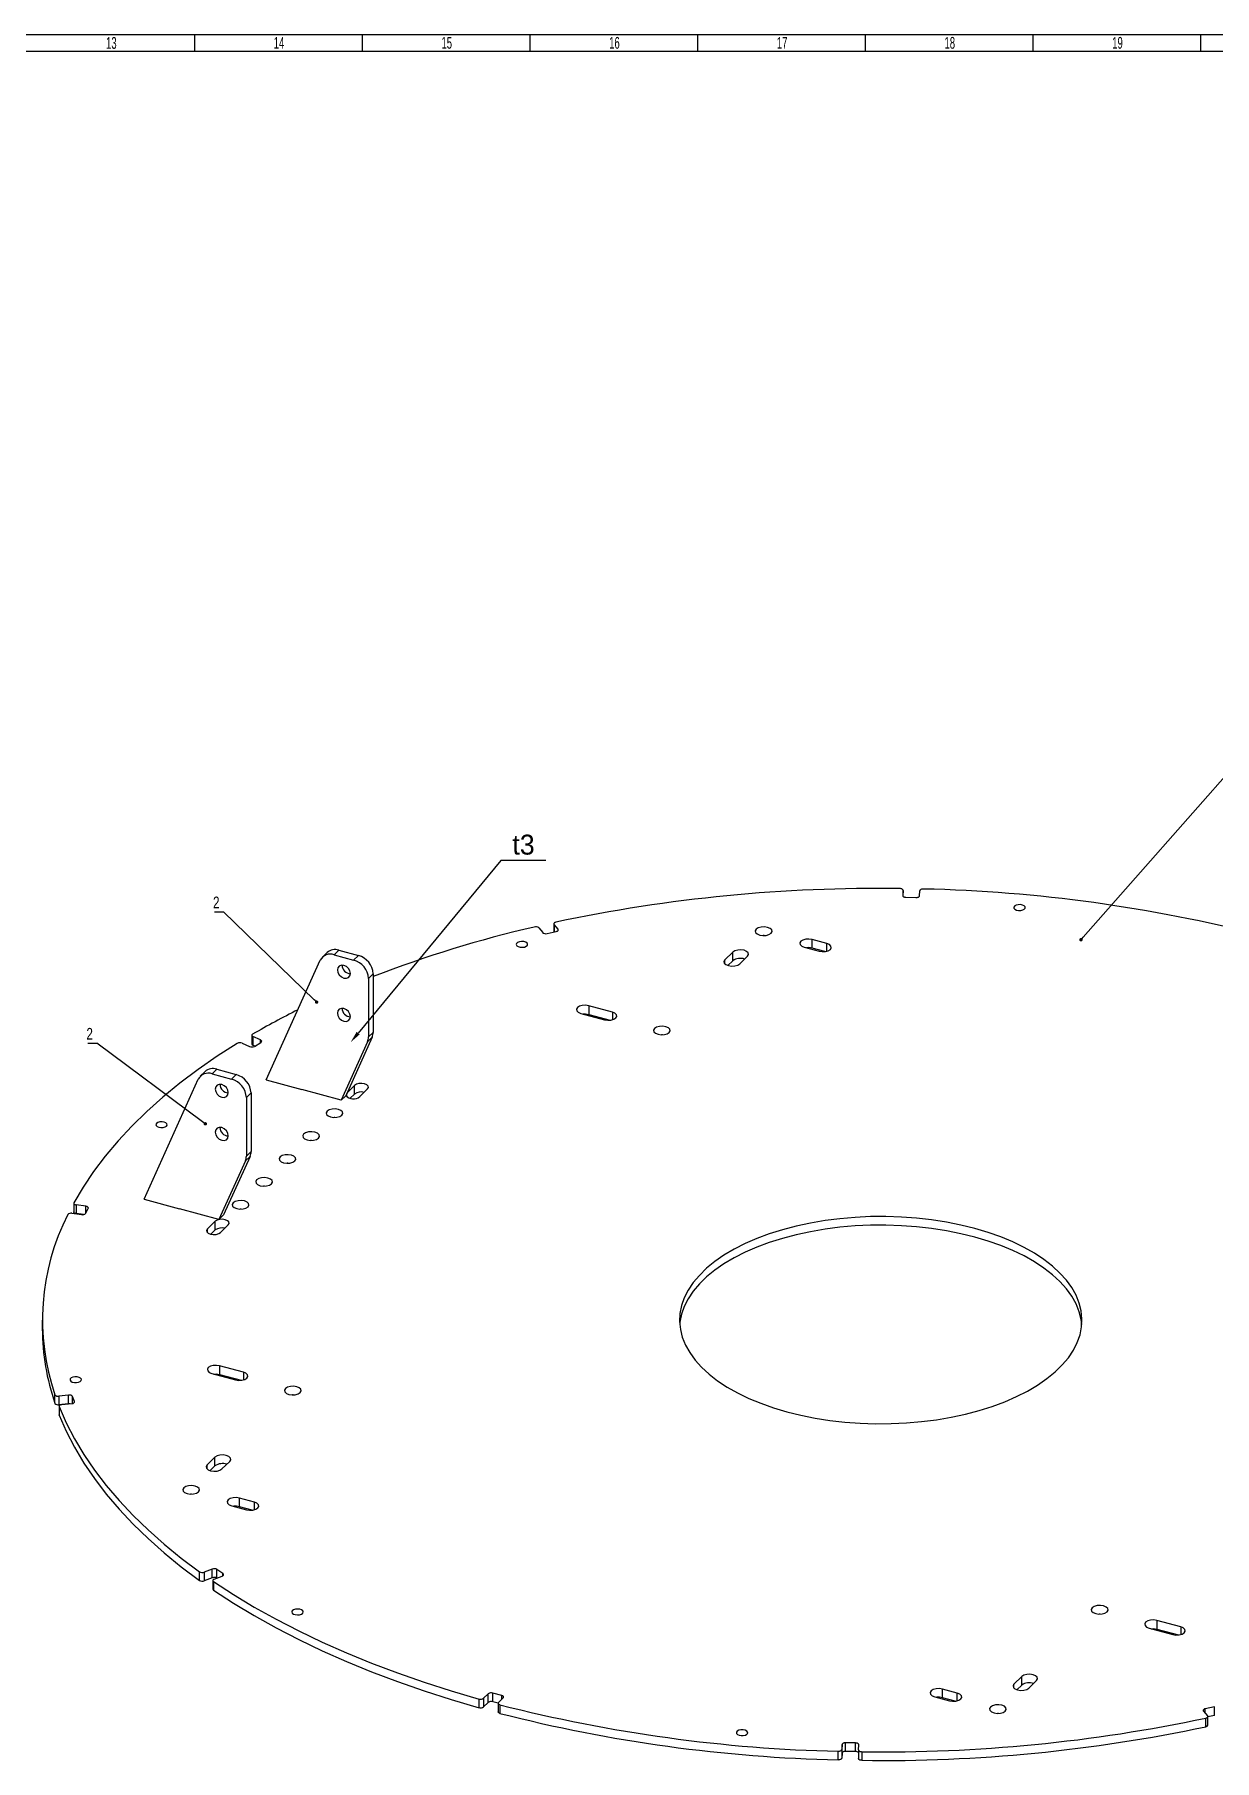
# Model space of a CAD drawing. Extents: x 0 to 1189, y 0 to 841.
# Drawn here: x 597 to 949, y 321 to 836 of the extents above; entities that cross this region are included whole.
import ezdxf

# ---------------------------------------------------------------- set-up
doc = ezdxf.new("R2010")
doc.units = 0
doc.layers.get('0').update_dxf_attribs({"linetype": 'CONTINUOUS'})
doc.layers.add('AM_5', color=3, linetype='CONTINUOUS')
doc.layers.add('BORDER', color=7, linetype='CONTINUOUS')
doc.styles.add('SLDTEXTSTYLE0', font='TXT', dxfattribs={"width": 0.605})
doc.styles.add('SLDTEXTSTYLE2', font='TXT', dxfattribs={"width": 0.75})

# ---------------------------------------------------------------- blocks, each defined once
blk = doc.blocks.new('*U57')
at = {"layer": 'BORDER', "color": 7, "style": 'SLDTEXTSTYLE0', "width": 0.605}
blk.add_text('18', height=3.5, dxfattribs=at).set_placement((868.15, 831.77))
blk = doc.blocks.new('*U63')
at = {"layer": 'BORDER', "color": 7, "style": 'SLDTEXTSTYLE0', "width": 0.605}
blk.add_text('19', height=3.5, dxfattribs=at).set_placement((918.15, 831.77))
blk = doc.blocks.new('*U76')
at = {"layer": 'BORDER', "color": 7, "style": 'SLDTEXTSTYLE0', "width": 0.605}
blk.add_text('17', height=3.5, dxfattribs=at).set_placement((818.16, 831.77))
blk = doc.blocks.new('*U77')
at = {"layer": 'BORDER', "color": 7, "style": 'SLDTEXTSTYLE0', "width": 0.605}
blk.add_text('16', height=3.5, dxfattribs=at).set_placement((768.15, 831.77))
blk = doc.blocks.new('*U78')
at = {"layer": 'BORDER', "color": 7, "style": 'SLDTEXTSTYLE0', "width": 0.605}
blk.add_text('15', height=3.5, dxfattribs=at).set_placement((718.15, 831.77))
blk = doc.blocks.new('*U79')
at = {"layer": 'BORDER', "color": 7, "style": 'SLDTEXTSTYLE0', "width": 0.605}
blk.add_text('14', height=3.5, dxfattribs=at).set_placement((668.15, 831.77))
blk = doc.blocks.new('*U80')
at = {"layer": 'BORDER', "color": 7, "style": 'SLDTEXTSTYLE0', "width": 0.605}
blk.add_text('13', height=3.5, dxfattribs=at).set_placement((618.15, 831.74))
blk = doc.blocks.new('_DOT')
at = {"color": 0, "linetype": 'BYBLOCK'}
blk.add_line((-0.5, 0), (-1, 0), dxfattribs=at)
at = {"color": 0, "linetype": 'BYBLOCK', "const_width": 0.5}
blk.add_lwpolyline([(-0.25, 0, 1), (0.25, 0, 1)], format="xyb", close=True, dxfattribs=at)
blk = doc.blocks.new('*U141')
at = {"layer": 'BORDER'}
blk.add_lwpolyline([(909.5, 566.75), (956.29, 619.87)], dxfattribs=at)
at = {"layer": 'BORDER', "xscale": 1.016, "yscale": 1.016, "zscale": 1.016, "rotation": 228.623026536621}
blk.add_blockref('_DOT', (908.83, 565.99), dxfattribs=at)
blk = doc.blocks.new('*U142')
at = {"layer": 'BORDER', "color": 0, "style": 'SLDTEXTSTYLE2', "width": 0.75}
blk.add_text('2', height=3.5, dxfattribs=at).set_placement((-3.12, 1.04))
blk = doc.blocks.new('SW_NOTE_3')
at = {"layer": 'BORDER', "color": 0}
blk.add_line((-2.71, 0), (0, 0), dxfattribs=at)
blk.add_blockref('*U142', (0, 0))
blk = doc.blocks.new('*U143')
at = {"layer": 'BORDER'}
blk.add_lwpolyline([(680.19, 548.09), (653.15, 574.32)], dxfattribs=at)
at = {"layer": 'BORDER', "xscale": 1.016, "yscale": 1.016, "zscale": 1.016, "rotation": 315.8694951150906}
blk.add_blockref('_DOT', (680.92, 547.38), dxfattribs=at)
blk = doc.blocks.new('*U144')
at = {"layer": 'BORDER', "color": 0, "style": 'SLDTEXTSTYLE2', "width": 0.75}
blk.add_text('2', height=3.5, dxfattribs=at).set_placement((-3.13, 1.05))
blk = doc.blocks.new('SW_NOTE_4')
at = {"layer": 'BORDER', "color": 0}
blk.add_line((-2.71, 0), (0, 0), dxfattribs=at)
blk.add_blockref('*U144', (0, 0))
blk = doc.blocks.new('*U145')
at = {"layer": 'BORDER'}
blk.add_lwpolyline([(646.93, 511.69), (615.41, 535.14)], dxfattribs=at)
at = {"layer": 'BORDER', "xscale": 1.016, "yscale": 1.016, "zscale": 1.016, "rotation": 323.3574765112124}
blk.add_blockref('_DOT', (647.74, 511.09), dxfattribs=at)
blk = doc.blocks.new('*U147')
at = {"layer": 'AM_5', "color": 2}
blk.add_text('t3', height=5.95, dxfattribs=at).set_placement((739.31, 591.39))
blk = doc.blocks.new('*S12')
at = {"layer": 'AM_5'}
for p, q in [((735.81, 589.64), (693.3, 538.11)), ((749.23, 589.64), (735.81, 589.64))]:
    blk.add_line(p, q, dxfattribs=at)
at = {"layer": 'AM_5', "linetype": 'CONTINUOUS'}
blk.add_trace([(692.85, 538.48), (693.75, 537.74), (691.07, 535.41)], dxfattribs=at)
blk.add_blockref('*U147', (0, 0))

msp = doc.modelspace()

# ---------------------------------------------------------------- linework, layer by layer
at = {"color": 7, "linetype": 'CONTINUOUS'}
for p, q in [((855.79, 580.72), (855.68, 579.19)), ((855.79, 578.93), (855.79, 580.74)), ((856.64, 578.65), (859.64, 578.6)), ((860.68, 579.09), (860.79, 580.62)), ((747.14, 569.51), (748.33, 568.11)), ((749.65, 567.84), (752.39, 568.46)), ((751.64, 570.75), (751.64, 568.29)), ((752.91, 569.14), (751.72, 570.54)), ((814.35, 567.24), (814.08, 567.24)), ((684.05, 562.18), (682.65, 560.81)), ((686.15, 561.52), (687.55, 562.89)), ((686.15, 561.52), (691.97, 559.94)), ((687.55, 562.89), (693.37, 561.31)), ((691.97, 559.94), (693.37, 561.31)), ((805.01, 562.3), (802.67, 560.02)), ((805.01, 559.73), (805.01, 562.3)), ((826.32, 563.78), (830.74, 562.58)), ((833.07, 564.86), (828.65, 566.06)), ((828.65, 563.49), (828.65, 566.06)), ((832.43, 562.46), (828.65, 563.49)), ((665.88, 524.17), (682.03, 559.91)), ((805.01, 559.73), (803.57, 558.32)), ((807.09, 558.82), (809.43, 561.1)), ((696.39, 554.45), (697.79, 555.82)), ((696.39, 554.45), (696.39, 537.01)), ((697.79, 555.82), (697.79, 538.37)), ((769.13, 544.39), (762.05, 546.31)), ((762.05, 546.31), (762.05, 543.74)), ((759.72, 544.03), (766.8, 542.11)), ((762.05, 543.74), (768.49, 541.99)), ((661.6, 537.47), (661.6, 534.9)), ((664.2, 536.09), (661.95, 537.08)), ((661.95, 537.08), (661.95, 534.51)), ((696.09, 535.53), (688.21, 518.1)), ((697.49, 536.9), (689.61, 519.47)), ((696.09, 535.53), (697.49, 536.9)), ((696.39, 537.01), (697.79, 538.37)), ((784.02, 537.64), (783.75, 537.64)), ((658.69, 535.13), (660.95, 534.13)), ((662.49, 534.27), (661.95, 534.51)), ((662.36, 534.19), (664.31, 535.36)), ((647.65, 526.65), (646.25, 525.28)), ((649.74, 525.99), (651.14, 527.36)), ((649.74, 525.99), (655.57, 524.41)), ((651.14, 527.36), (656.97, 525.78)), ((655.57, 524.41), (656.97, 525.78)), ((629.48, 488.64), (645.62, 524.38)), ((659.99, 518.92), (661.39, 520.29)), ((661.39, 520.29), (661.39, 502.84)), ((665.88, 524.17), (676.49, 521.29)), ((688.21, 518.1), (676.49, 521.29)), ((692.24, 522.54), (690.02, 520.36)), ((692.24, 519.97), (692.24, 522.54)), ((693.8, 519.2), (696.14, 521.48)), ((659.99, 518.92), (659.99, 501.48)), ((688.21, 518.1), (689.61, 519.47)), ((692.24, 519.97), (690.95, 518.7)), ((686.39, 512.98), (686.12, 512.98)), ((679.39, 506.15), (679.12, 506.15)), ((659.69, 500), (651.81, 482.57)), ((661.09, 501.37), (653.21, 483.94)), ((659.69, 500), (661.09, 501.37)), ((659.99, 501.48), (661.39, 502.84)), ((672.39, 499.31), (672.12, 499.31)), ((665.39, 492.48), (665.12, 492.48)), ((607.96, 484.39), (610.84, 484)), ((608.51, 487.38), (608.51, 484.81)), ((612.13, 486.48), (609.25, 486.88)), ((609.25, 486.88), (609.25, 484.31)), ((611.43, 484.01), (609.25, 484.31)), ((612.06, 484.36), (612.83, 485.85)), ((629.48, 488.64), (640.09, 485.76)), ((651.81, 482.57), (640.09, 485.76)), ((651.81, 482.57), (653.21, 483.94)), ((658.39, 485.65), (658.12, 485.65)), ((650.71, 482), (648.38, 479.72)), ((650.71, 479.43), (649.41, 478.16)), ((650.71, 479.43), (650.71, 482)), ((652.27, 478.66), (654.6, 480.94)), ((599.14, 452.53), (599.14, 449.96)), ((659.08, 436.98), (652.01, 438.9)), ((652.01, 438.9), (652.01, 436.33)), ((649.67, 436.62), (656.75, 434.7)), ((652.01, 436.33), (658.44, 434.58)), ((602.9, 427.72), (602.9, 430.29)), ((606.99, 430.16), (604.07, 429.87)), ((604.07, 429.87), (604.07, 427.3)), ((606.99, 427.58), (604.07, 427.3)), ((605, 427.34), (607.92, 427.63)), ((606.99, 427.58), (606.99, 430.16)), ((608.72, 428.23), (608.16, 429.75)), ((673.97, 430.23), (673.7, 430.23)), ((604.19, 426.83), (604.19, 424.26)), ((604.21, 426.73), (604.21, 424.16)), ((650.62, 411.62), (648.29, 409.34)), ((650.62, 409.04), (649.19, 407.64)), ((650.62, 409.04), (650.62, 411.62)), ((652.71, 408.14), (655.05, 410.41)), ((643.63, 400.62), (643.37, 400.62)), ((655.6, 397.16), (660.02, 395.96)), ((662.36, 398.24), (657.93, 399.44)), ((657.93, 396.87), (657.93, 399.44)), ((661.72, 395.84), (657.93, 396.87)), ((646.02, 374.89), (646.02, 377.46)), ((649.82, 378.26), (647.42, 377.35)), ((647.42, 377.35), (647.42, 374.78)), ((649.82, 375.69), (649.82, 378.26)), ((650.4, 375.28), (652.79, 376.19)), ((653, 376.91), (651.22, 378.15)), ((649.82, 375.69), (647.42, 374.78)), ((649.99, 374.86), (649.99, 372.29)), ((650.19, 374.55), (650.19, 371.98)), ((914.53, 364.85), (914.26, 364.85)), ((929.15, 360.67), (936.23, 358.74)), ((938.56, 361.02), (931.48, 362.94)), ((931.48, 362.94), (931.48, 360.37)), ((931.48, 360.37), (937.92, 358.62)), ((891.18, 346.24), (888.85, 343.96)), ((891.18, 343.66), (891.18, 346.24)), ((893.27, 342.76), (895.61, 345.03)), ((732.12, 341.07), (730.73, 339.72)), ((732.12, 338.5), (732.12, 341.07)), ((736.13, 340.57), (733.47, 341.29)), ((733.47, 338.72), (733.47, 341.29)), ((735.16, 338.52), (736.54, 339.87)), ((865.21, 340.19), (869.63, 338.99)), ((871.96, 341.27), (867.54, 342.47)), ((867.54, 339.9), (867.54, 342.47)), ((871.32, 338.87), (867.54, 339.9)), ((891.18, 343.66), (889.75, 342.26)), ((729.37, 336.93), (729.37, 339.51)), ((730.73, 339.72), (730.73, 337.15)), ((732.12, 338.5), (730.73, 337.15)), ((735.04, 338.29), (733.47, 338.72)), ((735.04, 338.27), (735.04, 335.7)), ((735.59, 337.82), (735.59, 335.24)), ((884.2, 335.24), (883.93, 335.24)), ((945.37, 335.92), (946.56, 334.51)), ((948.63, 337.21), (945.88, 336.59)), ((948.63, 334.64), (946.64, 334.19)), ((948.63, 334.64), (948.63, 337.21)), ((946.03, 331.26), (946.03, 333.83)), ((946.64, 331.73), (946.64, 334.31)), ((837.6, 325.96), (837.49, 324.43)), ((837.49, 324.43), (837.49, 321.86)), ((837.6, 323.39), (837.6, 325.96)), ((841.64, 326.4), (838.64, 326.46)), ((838.64, 323.88), (838.64, 326.46)), ((841.64, 323.83), (841.64, 326.4)), ((842.49, 324.33), (842.6, 325.87)), ((836.44, 321.36), (836.44, 323.93)), ((837.6, 323.39), (837.49, 321.86)), ((841.64, 323.83), (838.64, 323.88)), ((842.49, 324.32), (842.49, 321.74)), ((843.47, 323.8), (843.47, 321.23))]:
    msp.add_line(p, q, dxfattribs=at)
at = {"color": 8, "linetype": 'CONTINUOUS'}
for p, q in [((855.68, 579.15), (855.68, 579.19)), ((855.79, 578.93), (855.79, 580.72)), ((751.72, 570.54), (751.72, 568.31)), ((752.91, 568.72), (752.91, 569.14)), ((833.07, 562.58), (833.07, 564.86)), ((802.67, 558.82), (802.67, 560.02)), ((769.13, 544.39), (769.13, 542.11)), ((664.2, 535.3), (664.2, 536.09)), ((689.91, 519.2), (689.91, 520.13)), ((612.13, 484.49), (612.13, 486.48)), ((648.38, 478.66), (648.38, 479.72)), ((659.08, 436.98), (659.08, 434.7)), ((608.16, 427.67), (608.16, 429.75)), ((608.72, 428.04), (608.72, 428.23)), ((648.29, 408.14), (648.29, 409.34)), ((662.36, 395.96), (662.36, 398.24)), ((651.22, 375.59), (651.22, 378.15)), ((653, 376.3), (653, 376.91)), ((938.56, 361.02), (938.56, 358.74)), ((736.13, 339.46), (736.13, 340.57)), ((871.96, 338.99), (871.96, 341.27)), ((888.85, 342.76), (888.85, 343.96)), ((945.88, 335.31), (945.88, 336.59))]:
    msp.add_line(p, q, dxfattribs=at)
at = {"color": 7, "linetype": 'CONTINUOUS', "flags": 128}
for points in [[(855.79, 580.72), (855.78, 580.82), (855.73, 580.92), (855.64, 581.01), (855.52, 581.09), (855.37, 581.16), (855.2, 581.21), (855.01, 581.24), (854.81, 581.25)], [(855.68, 579.19), (855.69, 579.09), (855.74, 578.99), (855.83, 578.9), (855.95, 578.82), (856.09, 578.75), (856.26, 578.7), (856.45, 578.67), (856.64, 578.65)], [(859.64, 578.6), (859.84, 578.6), (860.03, 578.63), (860.2, 578.67), (860.36, 578.73), (860.49, 578.81), (860.59, 578.9), (860.65, 578.99), (860.68, 579.09)], [(861.84, 581.12), (861.64, 581.12), (861.45, 581.09), (861.27, 581.05), (861.11, 580.99), (860.98, 580.91), (860.88, 580.82), (860.81, 580.73), (860.79, 580.62)], [(888.82, 575.74), (888.84, 575.4), (889.11, 575.09), (889.59, 574.85), (890.21, 574.73), (890.87, 574.74), (891.48, 574.88), (891.94, 575.13), (892.17, 575.44), (892.16, 575.79), (891.89, 576.1), (891.41, 576.33), (890.79, 576.46), (890.13, 576.45), (889.52, 576.31), (889.06, 576.06), (888.82, 575.74)], [(752.25, 571.22), (752.07, 571.17), (751.92, 571.11), (751.8, 571.03), (751.71, 570.94), (751.65, 570.84), (751.64, 570.74), (751.66, 570.64), (751.72, 570.54)], [(752.39, 568.46), (752.57, 568.51), (752.72, 568.57), (752.84, 568.65), (752.93, 568.74), (752.98, 568.84), (752.99, 568.94), (752.97, 569.04), (752.91, 569.14)], [(815.38, 569.67), (814.45, 569.81), (813.48, 569.76), (812.62, 569.52), (812.01, 569.13), (811.73, 568.65), (811.83, 568.15), (812.29, 567.71), (813.05, 567.39), (813.99, 567.25), (814.96, 567.3), (815.81, 567.54), (816.43, 567.93), (816.71, 568.41), (816.61, 568.91), (816.14, 569.35), (815.38, 569.67)], [(740.62, 564.22), (741.03, 563.95), (741.6, 563.78), (742.26, 563.74), (742.9, 563.82), (743.43, 564.03), (743.76, 564.33), (743.85, 564.67), (743.68, 565), (743.27, 565.27), (742.7, 565.44), (742.04, 565.48), (741.4, 565.4), (740.87, 565.19), (740.54, 564.89), (740.45, 564.55), (740.62, 564.22)], [(809.43, 561.1), (809.71, 561.58), (809.61, 562.08), (809.14, 562.52), (808.38, 562.84), (807.45, 562.98), (806.48, 562.93), (805.62, 562.69), (805.01, 562.3)], [(828.65, 566.06), (827.72, 566.21), (826.75, 566.15), (825.89, 565.91), (825.27, 565.52), (824.99, 565.04), (825.1, 564.54), (825.56, 564.1), (826.32, 563.78)], [(828.65, 563.49), (827.72, 563.63), (826.96, 563.61)], [(830.74, 562.58), (831.67, 562.44), (832.64, 562.49), (833.5, 562.73), (834.12, 563.12), (834.39, 563.6), (834.29, 564.1), (833.83, 564.54), (833.07, 564.86)], [(691, 555.92), (690.85, 556.68), (690.43, 557.4), (689.8, 557.98), (689.06, 558.33), (688.31, 558.39), (687.68, 558.15), (687.26, 557.65), (687.11, 556.97), (687.26, 556.21), (687.68, 555.48), (688.31, 554.9), (689.06, 554.56), (689.8, 554.5), (690.43, 554.74), (690.85, 555.23), (691, 555.92)], [(802.67, 560.02), (802.39, 559.54), (802.49, 559.04), (802.96, 558.6), (803.72, 558.28), (804.65, 558.14), (805.62, 558.19), (806.48, 558.43), (807.09, 558.82)], [(762.05, 546.31), (761.12, 546.45), (760.15, 546.4), (759.29, 546.16), (758.68, 545.77), (758.4, 545.29), (758.5, 544.79), (758.96, 544.35), (759.72, 544.03)], [(691, 543.06), (690.85, 543.82), (690.43, 544.55), (689.8, 545.13), (689.06, 545.47), (688.31, 545.53), (687.68, 545.29), (687.26, 544.8), (687.11, 544.12), (687.26, 543.35), (687.68, 542.63), (688.31, 542.05), (689.06, 541.7), (689.8, 541.64), (690.43, 541.88), (690.85, 542.38), (691, 543.06)], [(760.36, 543.86), (761.12, 543.88), (762.05, 543.74)], [(766.8, 542.11), (767.73, 541.97), (768.7, 542.02), (769.56, 542.26), (770.17, 542.65), (770.45, 543.13), (770.35, 543.63), (769.89, 544.07), (769.13, 544.39)], [(661.85, 537.82), (661.73, 537.73), (661.65, 537.64), (661.61, 537.54), (661.6, 537.44), (661.63, 537.34), (661.71, 537.24), (661.81, 537.16), (661.95, 537.08)], [(664.31, 535.36), (664.42, 535.44), (664.5, 535.53), (664.54, 535.63), (664.55, 535.73), (664.52, 535.83), (664.44, 535.93), (664.34, 536.01), (664.2, 536.09)], [(785.05, 540.06), (784.11, 540.2), (783.14, 540.15), (782.29, 539.91), (781.67, 539.52), (781.39, 539.04), (781.49, 538.54), (781.96, 538.1), (782.72, 537.78), (783.65, 537.64), (784.62, 537.69), (785.48, 537.93), (786.09, 538.32), (786.37, 538.8), (786.27, 539.3), (785.81, 539.74), (785.05, 540.06)], [(657.27, 535.07), (651.28, 531.23), (645.58, 527.28), (640.18, 523.22), (635.09, 519.05), (630.31, 514.78), (625.84, 510.43), (621.71, 505.99), (617.91, 501.47), (614.44, 496.88), (611.32, 492.23), (608.55, 487.52)], [(654.6, 520.39), (654.45, 521.15), (654.03, 521.87), (653.4, 522.45), (652.65, 522.8), (651.91, 522.86), (651.28, 522.62), (650.86, 522.12), (650.71, 521.44), (650.86, 520.68), (651.28, 519.96), (651.91, 519.37), (652.65, 519.03), (653.4, 518.97), (654.03, 519.21), (654.45, 519.7), (654.6, 520.39)], [(696.14, 521.48), (696.38, 521.9), (696.29, 522.34), (695.88, 522.73), (695.22, 523.01), (694.39, 523.14), (693.54, 523.09), (692.79, 522.88), (692.24, 522.54)], [(687.42, 515.4), (686.49, 515.55), (685.52, 515.5), (684.66, 515.26), (684.05, 514.87), (683.77, 514.38), (683.87, 513.88), (684.33, 513.44), (685.09, 513.13), (686.03, 512.98), (687, 513.04), (687.85, 513.27), (688.47, 513.66), (688.75, 514.15), (688.65, 514.65), (688.18, 515.09), (687.42, 515.4)], [(633.87, 510.04), (634.51, 509.94), (635.17, 509.98), (635.75, 510.14), (636.17, 510.41), (636.36, 510.73), (636.29, 511.07), (635.98, 511.37), (635.46, 511.59), (634.83, 511.69), (634.17, 511.65), (633.58, 511.49), (633.16, 511.22), (632.98, 510.9), (633.04, 510.56), (633.36, 510.26), (633.87, 510.04)], [(654.6, 507.53), (654.45, 508.29), (654.03, 509.02), (653.4, 509.6), (652.65, 509.94), (651.91, 510), (651.28, 509.76), (650.86, 509.27), (650.71, 508.59), (650.86, 507.82), (651.28, 507.1), (651.91, 506.52), (652.65, 506.17), (653.4, 506.11), (654.03, 506.35), (654.45, 506.85), (654.6, 507.53)], [(680.42, 508.57), (679.49, 508.71), (678.52, 508.66), (677.66, 508.42), (677.05, 508.03), (676.77, 507.55), (676.87, 507.05), (677.33, 506.61), (678.09, 506.29), (679.02, 506.15), (679.99, 506.2), (680.85, 506.44), (681.47, 506.83), (681.75, 507.31), (681.64, 507.81), (681.18, 508.25), (680.42, 508.57)], [(671.09, 499.46), (672.02, 499.32), (672.99, 499.37), (673.85, 499.61), (674.47, 500), (674.75, 500.48), (674.64, 500.98), (674.18, 501.42), (673.42, 501.74), (672.49, 501.88), (671.52, 501.83), (670.66, 501.59), (670.04, 501.2), (669.77, 500.72), (669.87, 500.22), (670.33, 499.78), (671.09, 499.46)], [(664.09, 492.63), (665.02, 492.49), (665.99, 492.54), (666.85, 492.78), (667.47, 493.17), (667.74, 493.65), (667.64, 494.15), (667.18, 494.59), (666.42, 494.91), (665.49, 495.05), (664.52, 495), (663.66, 494.76), (663.04, 494.37), (662.77, 493.89), (662.87, 493.39), (663.33, 492.95), (664.09, 492.63)], [(608.55, 487.52), (608.51, 487.42), (608.52, 487.31), (608.56, 487.22), (608.64, 487.12), (608.75, 487.04), (608.9, 486.97), (609.07, 486.92), (609.25, 486.88)], [(609.25, 484.31), (609.07, 484.34), (608.9, 484.4), (608.75, 484.47), (608.64, 484.55), (608.56, 484.64), (608.52, 484.74), (608.51, 484.81)], [(612.83, 485.85), (612.87, 485.95), (612.86, 486.05), (612.81, 486.15), (612.73, 486.24), (612.62, 486.33), (612.48, 486.39), (612.31, 486.45), (612.13, 486.48)], [(657.09, 485.8), (658.02, 485.65), (658.99, 485.7), (659.85, 485.94), (660.47, 486.33), (660.74, 486.82), (660.64, 487.32), (660.18, 487.76), (659.42, 488.07), (658.49, 488.22), (657.52, 488.16), (656.66, 487.93), (656.04, 487.54), (655.77, 487.05), (655.87, 486.55), (656.33, 486.11), (657.09, 485.8)], [(648.38, 479.72), (648.13, 479.3), (648.22, 478.86), (648.63, 478.47), (649.29, 478.19), (650.12, 478.06), (650.97, 478.11), (651.73, 478.32), (652.27, 478.66)], [(654.6, 480.94), (654.85, 481.36), (654.76, 481.8), (654.35, 482.19), (653.68, 482.47), (652.86, 482.6), (652, 482.55), (651.25, 482.34), (650.71, 482)], [(821.14, 425.2), (825.28, 424.17), (829.57, 423.32), (833.97, 422.63), (838.45, 422.12), (843, 421.79), (847.59, 421.63), (852.19, 421.66), (856.77, 421.88), (861.3, 422.27), (865.76, 422.83), (870.13, 423.58), (874.37, 424.49), (878.46, 425.57), (882.38, 426.8), (886.11, 428.19), (889.62, 429.72), (892.89, 431.38), (895.9, 433.17), (898.64, 435.07), (901.09, 437.07), (903.24, 439.16), (905.07, 441.33), (906.57, 443.57), (907.73, 445.86), (908.55, 448.19), (909.02, 450.55), (909.13, 452.91), (908.9, 455.28), (908.32, 457.63), (907.39, 459.94), (906.11, 462.22), (904.5, 464.44), (902.57, 466.58), (900.33, 468.65), (897.78, 470.62), (894.95, 472.48), (891.85, 474.23), (888.5, 475.85), (884.91, 477.34), (881.12, 478.67), (877.14, 479.86), (873, 480.88), (868.71, 481.74), (864.31, 482.42), (859.83, 482.94), (855.27, 483.27), (850.69, 483.42), (846.09, 483.39), (841.51, 483.18), (836.98, 482.79), (832.52, 482.22), (828.15, 481.48), (823.91, 480.56), (819.82, 479.49), (815.9, 478.25), (812.17, 476.87), (808.66, 475.34), (805.39, 473.68), (802.38, 471.89), (799.64, 469.99), (797.19, 467.98), (795.04, 465.89), (793.21, 463.72), (791.71, 461.48), (790.55, 459.19), (789.73, 456.86), (789.26, 454.51), (789.14, 452.14), (789.38, 449.78), (789.96, 447.43), (790.89, 445.11), (792.17, 442.84), (793.77, 440.62), (795.71, 438.47), (797.95, 436.4), (800.5, 434.43), (803.33, 432.57), (806.43, 430.82), (809.78, 429.2), (813.37, 427.72), (817.16, 426.38), (821.14, 425.2)], [(909.09, 451.24), (908.9, 452.71), (908.32, 455.05), (907.39, 457.37), (906.11, 459.65), (904.5, 461.86), (902.57, 464.01), (900.33, 466.08), (897.78, 468.05), (894.95, 469.91), (891.85, 471.66), (888.5, 473.28), (884.91, 474.76), (881.12, 476.1), (877.14, 477.29), (873, 478.31), (868.71, 479.17), (864.31, 479.85), (859.83, 480.36), (855.27, 480.7), (850.69, 480.85), (846.09, 480.82), (841.51, 480.61), (836.98, 480.22), (832.52, 479.65), (828.15, 478.91), (823.91, 477.99), (819.82, 476.92), (815.9, 475.68), (812.17, 474.3), (808.66, 472.77), (805.39, 471.1), (802.38, 469.32), (799.64, 467.42), (797.19, 465.41), (795.04, 463.32), (793.21, 461.15), (791.71, 458.91), (790.55, 456.62), (789.73, 454.29), (789.26, 451.94), (789.19, 451.24)], [(652.01, 438.9), (651.07, 439.04), (650.1, 438.99), (649.24, 438.75), (648.63, 438.36), (648.35, 437.88), (648.45, 437.38), (648.92, 436.94), (649.67, 436.62)], [(609.35, 433.89), (609.97, 434), (610.47, 434.23), (610.75, 434.54), (610.79, 434.88), (610.57, 435.2), (610.13, 435.46), (609.53, 435.6), (608.86, 435.62), (608.24, 435.51), (607.75, 435.28), (607.46, 434.97), (607.42, 434.63), (607.64, 434.31), (608.09, 434.06), (608.69, 433.91), (609.35, 433.89)], [(650.31, 436.45), (651.07, 436.47), (652.01, 436.33)], [(656.75, 434.7), (657.68, 434.56), (658.65, 434.61), (659.51, 434.85), (660.13, 435.24), (660.41, 435.72), (660.3, 436.22), (659.84, 436.66), (659.08, 436.98)], [(672.67, 430.37), (673.6, 430.23), (674.57, 430.28), (675.43, 430.52), (676.05, 430.91), (676.32, 431.39), (676.22, 431.89), (675.76, 432.33), (675, 432.65), (674.07, 432.79), (673.1, 432.74), (672.24, 432.5), (671.62, 432.11), (671.35, 431.63), (671.45, 431.13), (671.91, 430.69), (672.67, 430.37)], [(605, 427.34), (604.81, 427.31), (604.64, 427.26), (604.48, 427.2), (604.36, 427.12), (604.26, 427.03), (604.21, 426.93), (604.19, 426.83), (604.21, 426.73)], [(607.92, 427.63), (608.11, 427.65), (608.29, 427.7), (608.44, 427.76), (608.56, 427.84), (608.66, 427.93), (608.72, 428.03), (608.74, 428.13), (608.72, 428.23)], [(604.21, 424.16), (604.19, 424.26), (604.19, 424.26)], [(604.21, 426.73), (606.3, 421.93), (608.75, 417.17), (611.55, 412.46), (614.7, 407.81), (618.19, 403.23), (622.02, 398.71), (626.18, 394.28), (630.67, 389.93), (635.47, 385.68), (640.59, 381.52), (646.02, 377.46)], [(604.21, 424.16), (606.3, 419.36), (608.75, 414.6), (611.55, 409.89), (614.7, 405.24), (618.19, 400.65), (622.02, 396.14), (626.18, 391.71), (630.67, 387.36), (635.47, 383.1), (640.59, 378.95), (646.02, 374.89)], [(655.05, 410.41), (655.32, 410.89), (655.22, 411.39), (654.76, 411.84), (654, 412.15), (653.07, 412.3), (652.1, 412.24), (651.24, 412.01), (650.62, 411.62)], [(648.29, 409.34), (648.01, 408.86), (648.11, 408.36), (648.58, 407.91), (649.33, 407.6), (650.27, 407.45), (651.24, 407.51), (652.1, 407.75), (652.71, 408.14)], [(642.33, 400.77), (643.27, 400.62), (644.24, 400.67), (645.1, 400.91), (645.71, 401.3), (645.99, 401.78), (645.89, 402.28), (645.42, 402.73), (644.67, 403.04), (643.73, 403.19), (642.76, 403.13), (641.9, 402.89), (641.29, 402.5), (641.01, 402.02), (641.11, 401.52), (641.58, 401.08), (642.33, 400.77)], [(657.93, 399.44), (657, 399.58), (656.03, 399.53), (655.17, 399.29), (654.56, 398.9), (654.28, 398.42), (654.38, 397.92), (654.84, 397.48), (655.6, 397.16)], [(657.93, 396.87), (657, 397.01), (656.24, 396.99)], [(660.02, 395.96), (660.96, 395.81), (661.93, 395.87), (662.78, 396.11), (663.4, 396.5), (663.68, 396.98), (663.58, 397.48), (663.11, 397.92), (662.36, 398.24)], [(652.79, 376.19), (652.93, 376.26), (653.05, 376.34), (653.14, 376.43), (653.18, 376.53), (653.19, 376.63), (653.17, 376.73), (653.1, 376.82), (653, 376.91)], [(650.4, 375.28), (650.25, 375.21), (650.13, 375.13), (650.05, 375.04), (650, 374.94), (649.99, 374.83), (650.02, 374.73), (650.09, 374.64), (650.19, 374.55)], [(650.19, 374.55), (656.13, 370.69), (662.35, 366.95), (668.83, 363.33), (675.59, 359.85), (682.6, 356.5), (689.85, 353.29), (697.33, 350.23), (705.03, 347.31), (712.95, 344.55), (721.07, 341.95), (729.37, 339.51)], [(650.19, 371.98), (656.13, 368.12), (662.35, 364.38), (668.83, 360.76), (675.59, 357.28), (682.6, 353.93), (689.85, 350.72), (697.33, 347.65), (705.03, 344.74), (712.95, 341.98), (721.07, 339.38), (729.37, 336.93)], [(676.41, 364.86), (676.79, 365.14), (676.93, 365.47), (676.81, 365.81), (676.45, 366.09), (675.9, 366.29), (675.25, 366.36), (674.6, 366.3), (674.05, 366.11), (673.67, 365.83), (673.53, 365.5), (673.65, 365.16), (674.01, 364.87), (674.56, 364.68), (675.21, 364.61), (675.86, 364.67), (676.41, 364.86)], [(915.56, 367.27), (914.63, 367.41), (913.66, 367.36), (912.8, 367.12), (912.19, 366.73), (911.91, 366.25), (912.01, 365.75), (912.47, 365.31), (913.23, 364.99), (914.17, 364.85), (915.14, 364.9), (915.99, 365.14), (916.61, 365.53), (916.89, 366.01), (916.79, 366.51), (916.32, 366.95), (915.56, 367.27)], [(931.48, 362.94), (930.55, 363.09), (929.58, 363.04), (928.72, 362.8), (928.11, 362.41), (927.83, 361.93), (927.93, 361.43), (928.39, 360.98), (929.15, 360.67)], [(929.79, 360.49), (930.55, 360.52), (931.48, 360.37)], [(936.23, 358.74), (937.16, 358.6), (938.13, 358.65), (938.99, 358.89), (939.6, 359.28), (939.88, 359.76), (939.78, 360.26), (939.32, 360.71), (938.56, 361.02)], [(895.61, 345.03), (895.89, 345.52), (895.78, 346.01), (895.32, 346.46), (894.56, 346.77), (893.63, 346.92), (892.66, 346.86), (891.8, 346.63), (891.18, 346.24)], [(736.54, 339.87), (736.62, 339.96), (736.65, 340.06), (736.65, 340.16), (736.61, 340.26), (736.54, 340.36), (736.43, 340.44), (736.29, 340.51), (736.13, 340.57)], [(867.54, 342.47), (866.61, 342.61), (865.64, 342.56), (864.78, 342.32), (864.16, 341.93), (863.88, 341.45), (863.99, 340.95), (864.45, 340.51), (865.21, 340.19)], [(867.54, 339.9), (866.61, 340.04), (865.85, 340.02)], [(869.63, 338.99), (870.56, 338.85), (871.53, 338.9), (872.39, 339.14), (873.01, 339.53), (873.28, 340.01), (873.18, 340.51), (872.72, 340.95), (871.96, 341.27)], [(888.85, 343.96), (888.57, 343.48), (888.67, 342.98), (889.14, 342.53), (889.9, 342.22), (890.83, 342.08), (891.8, 342.13), (892.66, 342.37), (893.27, 342.76)], [(735.16, 338.52), (735.08, 338.42), (735.04, 338.32), (735.05, 338.22), (735.09, 338.12), (735.16, 338.03), (735.28, 337.94), (735.42, 337.87), (735.59, 337.82)], [(735.59, 335.24), (735.42, 335.3), (735.28, 335.37), (735.16, 335.45), (735.09, 335.55), (735.05, 335.65), (735.04, 335.7)], [(885.23, 337.66), (884.29, 337.81), (883.32, 337.75), (882.47, 337.52), (881.85, 337.13), (881.57, 336.64), (881.67, 336.14), (882.14, 335.7), (882.9, 335.39), (883.83, 335.24), (884.8, 335.29), (885.66, 335.53), (886.27, 335.92), (886.55, 336.41), (886.45, 336.9), (885.99, 337.35), (885.23, 337.66)], [(945.88, 336.59), (945.71, 336.55), (945.56, 336.48), (945.44, 336.4), (945.35, 336.31), (945.3, 336.21), (945.28, 336.11), (945.31, 336.01), (945.37, 335.92)], [(809.46, 329.31), (809.44, 329.65), (809.17, 329.96), (808.69, 330.2), (808.07, 330.32), (807.41, 330.31), (806.8, 330.18), (806.34, 329.93), (806.11, 329.61), (806.12, 329.27), (806.39, 328.96), (806.87, 328.72), (807.49, 328.6), (808.15, 328.61), (808.76, 328.74), (809.22, 328.99), (809.46, 329.31)], [(946.03, 333.83), (946.21, 333.88), (946.36, 333.94), (946.48, 334.02), (946.57, 334.11), (946.63, 334.21), (946.64, 334.31), (946.62, 334.42), (946.56, 334.51)], [(836.44, 323.93), (836.64, 323.94), (836.83, 323.96), (837.01, 324.01), (837.17, 324.07), (837.3, 324.14), (837.4, 324.23), (837.47, 324.33), (837.49, 324.43)], [(838.64, 326.46), (838.44, 326.45), (838.25, 326.42), (838.08, 326.38), (837.92, 326.32), (837.79, 326.24), (837.69, 326.16), (837.63, 326.06), (837.6, 325.96)], [(842.6, 325.87), (842.59, 325.97), (842.54, 326.06), (842.45, 326.15), (842.33, 326.24), (842.19, 326.3), (842.02, 326.35), (841.83, 326.39), (841.64, 326.4)], [(837.49, 321.86), (837.47, 321.76), (837.4, 321.66), (837.3, 321.57), (837.17, 321.5), (837.01, 321.44), (836.83, 321.39), (836.64, 321.37), (836.44, 321.36)], [(838.64, 323.88), (838.44, 323.88), (838.25, 323.85), (838.08, 323.81), (837.92, 323.75), (837.79, 323.67), (837.69, 323.58), (837.63, 323.49), (837.6, 323.39)], [(842.49, 324.33), (842.5, 324.23), (842.55, 324.13), (842.64, 324.04), (842.76, 323.96), (842.91, 323.9), (843.08, 323.84), (843.27, 323.81), (843.47, 323.8)], [(843.47, 321.23), (843.27, 321.24), (843.08, 321.27), (842.91, 321.32), (842.76, 321.39), (842.64, 321.47), (842.55, 321.56), (842.5, 321.66), (842.49, 321.74)]]:
    msp.add_lwpolyline(points, dxfattribs=at)
at = {"color": 7, "linetype": 'CONTINUOUS'}
for centre, radius, start, end in [((848.13, 120.17), 461.13, 89.1699, 102.0012), ((851.65, 133.79), 447.45, 75.6302, 88.6952), ((824.54, 228.22), 350.51, 102.9812, 111.1999), ((746.22, 568.37), 1.47, 51.2792, 106.3668), ((749.24, 569.24), 1.46, 231.2166, 285.9705), ((684.99, 558.39), 3.33, 69.7682, 152.8955), ((686.39, 559.61), 3.48, 70.6276, 132.2824), ((691.73, 555.46), 6.07, 3.3916, 74.3338), ((691.07, 558.41), 2.56, 180.1142, 268.4958), ((690.33, 554.09), 6.07, 3.3916, 74.3338), ((807.24, 556.58), 3.86, 70.5539, 125.4125), ((781.06, 332.64), 237.29, 116.4613, 120.1563), ((691.07, 545.55), 2.56, 180.1142, 268.4958), ((692.82, 536.97), 3.57, 336.259, 0.5831), ((694.22, 538.34), 3.57, 336.259, 0.5831), ((658.04, 533.58), 1.68, 67.4763, 117.3995), ((661.59, 535.69), 1.69, 247.5378, 296.9213), ((662.06, 534.97), 0.466, 187.5985, 255.8326), ((648.59, 522.86), 3.33, 69.7682, 152.8955), ((649.99, 524.08), 3.48, 70.6276, 132.2824), ((655.33, 519.93), 6.07, 3.3916, 74.3338), ((654.67, 522.88), 2.56, 180.1142, 268.4958), ((653.93, 518.56), 6.07, 3.3916, 74.3338), ((694.2, 517.22), 3.37, 74.5378, 125.436), ((691.93, 521.38), 2.88, 218.3546, 310.6877), ((654.67, 510.02), 2.56, 180.1142, 268.4958), ((656.41, 501.44), 3.57, 336.259, 0.5831), ((657.81, 502.81), 3.57, 336.259, 0.5831), ((668.14, 452.63), 68.96, 152.9271, 198.9061), ((607.66, 483.18), 1.25, 75.9778, 137.6993), ((611.14, 485.22), 1.26, 256.2065, 316.9608), ((652.67, 476.68), 3.37, 74.5378, 125.436), ((667.93, 450.14), 68.79, 180.1541, 199.0247), ((603.81, 430.98), 1.15, 217.5249, 283.2855), ((603.81, 428.41), 1.15, 217.5249, 283.2855), ((607.25, 429.03), 1.16, 38.3348, 103.0179), ((607.18, 425.68), 1.91, 82.5297, 95.591), ((652.86, 405.89), 3.86, 70.5539, 125.4125), ((646.84, 378.89), 1.65, 240.0673, 290.6717), ((650.4, 376.71), 1.66, 60.5721, 110.5889), ((646.84, 376.32), 1.65, 240.0673, 290.6717), ((650.4, 374.13), 1.66, 60.5721, 110.5889), ((650.37, 372.32), 0.384, 184.1482, 242.2824), ((733.01, 339.82), 1.54, 72.696, 125.3989), ((893.42, 340.51), 3.86, 70.5539, 125.4125), ((729.84, 340.98), 1.54, 252.2938, 305.3586), ((729.84, 338.41), 1.54, 252.2938, 305.3586), ((733.01, 337.24), 1.54, 72.696, 125.3989), ((846.63, 771.26), 447.45, 255.6302, 268.6952), ((846.63, 768.69), 447.45, 255.6302, 268.6952), ((850.15, 784.89), 461.13, 269.1699, 282.0012), ((850.15, 782.31), 461.13, 269.1699, 282.0012), ((946.01, 331.92), 0.656, 271.582, 343.9866), ((841.7, 322.58), 1.25, 50.7879, 92.9505)]:
    msp.add_arc(centre, radius, start, end, dxfattribs=at)
at = {"layer": 'BORDER'}
for p, q in [((15, 836), (1184, 836)), ((644.5, 836), (644.5, 831)), ((694.5, 836), (694.5, 831)), ((744.5, 836), (744.5, 831)), ((794.5, 836), (794.5, 831)), ((844.5, 836), (844.5, 831)), ((894.5, 836), (894.5, 831)), ((944.5, 836), (944.5, 831)), ((20, 831), (1179, 831))]:
    msp.add_line(p, q, dxfattribs=at)

# ---------------------------------------------------------------- block references
for name in ['*U80', '*U79', '*U78', '*U77', '*U76', '*U57', '*U63', '*U141', '*U143', '*U145']:
    msp.add_blockref(name, (0, 0))
at = {"layer": 'AM_5'}
msp.add_blockref('*S12', (0, 0), dxfattribs=at)
at = {"layer": 'BORDER'}
for name, p in [('SW_NOTE_3', (653.15, 574.32)), ('SW_NOTE_4', (615.41, 535.14))]:
    msp.add_blockref(name, p, dxfattribs=at)

doc.saveas('drawing.dxf')
